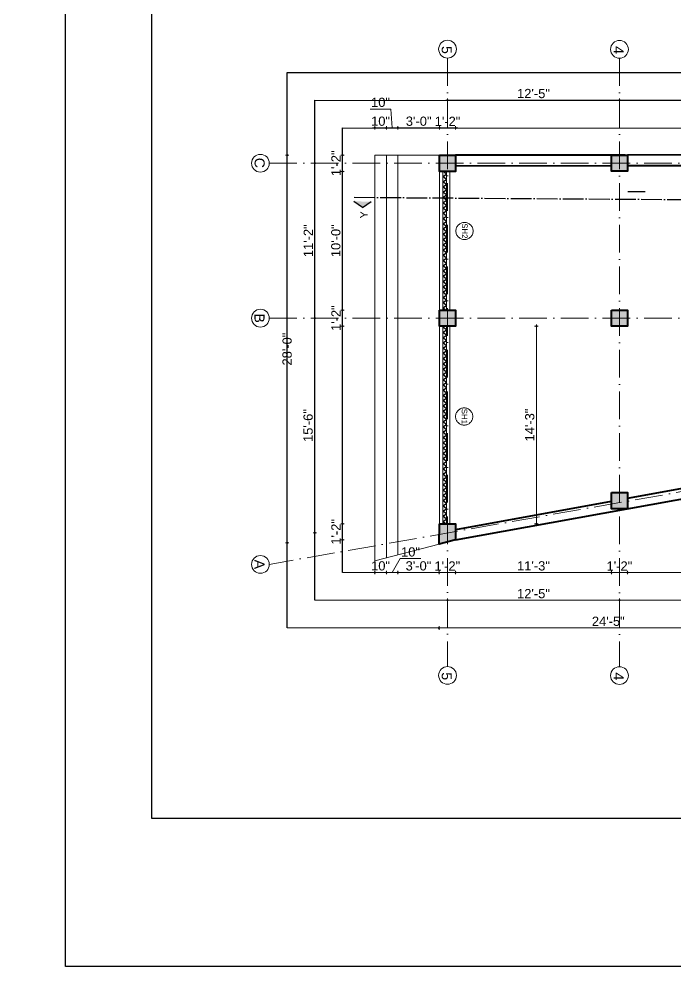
# Model space of a CAD drawing. Header units: inches. Extents: x -71 to 2682309, y -3332 to 801571.
# Drawn here: x 2680029 to 2680597, y 788905 to 789742 of the extents above; entities that cross this region are included whole.
import ezdxf

# ---------------------------------------------------------------- set-up
doc = ezdxf.new("R2010")
doc.units = ezdxf.units.IN
doc.header["$MEASUREMENT"] = 0
doc.header["$PDMODE"] = 99
for name, pattern in [('ACAD_ISO04W100', [30, 24, -3, 0, -3]), ('ACAD_ISO10W100', [18, 12, -3, 0, -3]), ('SOLID', [0])]:
    doc.linetypes.add(name, pattern=pattern)
for name, color, linetype, lineweight in [('BORDER', 5, 'Continuous', 60), ('CENTER  LINE RA', 10, 'ACAD_ISO04W100', 18), ('CONC. OUTLINE RA', 150, 'Continuous', 40), ('DOOR-WIN RA', 3, 'Continuous', 20), ('ele 4', 114, 'Continuous', 9), ('elev 2', 20, 'Continuous', 25), ('Hatch', 254, 'Continuous', 9), ('HATCH RA', 8, 'Continuous', 9), ('stair EA', 132, 'Continuous', 5), ('Text', 7, 'Continuous', 20), ('TEXT RA', 254, 'Continuous', 20), ('TEXTURE EA', 8, 'ACAD_ISO10W100', 9), ('wall EA', 24, 'Continuous', 40)]:
    doc.layers.add(name, color=color, linetype=linetype, lineweight=lineweight)
for name, color, linetype in [('Column & Beam', 7, 'Continuous'), ('HACTH', 7, 'Continuous'), ('lettring', 7, 'Continuous'), ('text EA', 7, 'Continuous')]:
    doc.layers.add(name, color=color, linetype=linetype)
doc.styles.add('DIM 8', font='arial.ttf', dxfattribs={"height": 8})
doc.styles.get("Standard").update_dxf_attribs({"font": 'arial.ttf'})
doc.dimstyles.new('Copy of DIM 8', dxfattribs={"dimtxt": 8, "dimasz": 1, "dimexe": 6, "dimexo": 18, "dimgap": 1.6875, "dimtad": 1, "dimdec": 0, "dimzin": 3, "dimdsep": 46, "dimlunit": 4, "dimtxsty": 'DIM 8', "dimblk": 'dot 2', "dimcen": 0.09375, "dimse1": 1, "dimse2": 1, "dimclrd": 1, "dimclre": 1, "dimclrt": 256, "dimadec": 0, "dimazin": 0, "dimtfac": 0.75, "dimtdec": 0, "dimtix": 1, "dimtmove": 1, "dimatfit": 3, "dimldrblk": 'DOT', "dimfxl": 1, "dimtolj": 1, "dimtzin": 0, "dimlwd": 9, "dimlwe": 9, "dimarcsym": 0})

# ---------------------------------------------------------------- blocks, each defined once
blk = doc.blocks.new('COLUMN')
at = {"layer": 'HACTH', "lineweight": 30, "transparency": 33554541}
h = blk.add_hatch(color=256, dxfattribs=at)
h.dxf.hatch_style = 1
h.paths.add_polyline_path([(2659104.19, 784576.38), (2659090.19, 784576.38), (2659090.19, 784562.38), (2659104.19, 784562.38)])
at = {"layer": 'CONC. OUTLINE RA'}
blk.add_lwpolyline([(2659090.19, 784576.38), (2659104.19, 784576.38), (2659104.19, 784562.38), (2659090.19, 784562.38)], close=True, dxfattribs=at)
blk = doc.blocks.new('dot1')
at = {"layer": 'Hatch'}
h = blk.add_hatch(color=256, dxfattribs=at)
edge = h.paths.add_edge_path()
edge.add_arc((0, 0), 1, 0, 360)
for p, q in [((3, 0), (-3, 0)), ((0, 3), (0, -3))]:
    blk.add_line(p, q, dxfattribs=at)
blk.add_circle((0, 0), 1, dxfattribs=at)
blk = doc.blocks.new('dot 2')
at = {"layer": 'Hatch', "xscale": 0.5, "yscale": 0.5, "zscale": 0.5}
blk.add_blockref('dot1', (0, 0), dxfattribs=at)
blk = doc.blocks.new('*D1461')
at = {"layer": 'Defpoints', "color": 0, "transparency": 16777216}
for p in [(2680308.75, 789304.7), (2680406.74, 789304.7), (2680406.74, 789290.7)]:
    blk.add_point(p, dxfattribs=at)
at = {"layer": 'lettring', "color": 1, "lineweight": 9, "transparency": 16777216}
for p, q in [((2680308.75, 789305.7), (2680308.75, 789306.7)), ((2680308.75, 789290.7), (2680308.75, 789304.7)), ((2680308.75, 789289.7), (2680308.75, 789288.7))]:
    blk.add_line(p, q, dxfattribs=at)
for p, rotation in [((2680308.75, 789304.7), 270), ((2680308.75, 789290.7), 90)]:
    blk.add_blockref('dot 2', p, dxfattribs=dict(at, rotation=rotation))
at = {"layer": 'lettring', "transparency": 16777216, "insert": (2680303.05, 789297.7), "char_height": 8, "attachment_point": 5, "rotation": 90, "style": 'DIM 8'}
blk.add_mtext('\\A1;1\'-2"', dxfattribs=at)
blk = doc.blocks.new('_Dot')
at = {"color": 0, "linetype": 'ByBlock', "lineweight": -2}
blk.add_line((-0.5, 0), (-1, 0), dxfattribs=at)
at = {"color": 0, "linetype": 'ByBlock', "const_width": 0.5}
blk.add_lwpolyline([(-0.25, 0, 1), (0.25, 0, 1)], format="xyb", close=True, dxfattribs=at)
blk = doc.blocks.new('*D1473')
at = {"layer": 'Defpoints', "color": 0, "transparency": 16777216}
for p in [(2680308.75, 789489.88), (2680392.74, 789489.88), (2680392.74, 789475.88)]:
    blk.add_point(p, dxfattribs=at)
at = {"layer": 'lettring', "color": 1, "lineweight": 9, "transparency": 16777216}
for p, q in [((2680308.75, 789490.88), (2680308.75, 789491.88)), ((2680308.75, 789475.88), (2680308.75, 789489.88)), ((2680308.75, 789474.88), (2680308.75, 789473.88))]:
    blk.add_line(p, q, dxfattribs=at)
for p, rotation in [((2680308.75, 789489.88), 270), ((2680308.75, 789475.88), 90)]:
    blk.add_blockref('dot 2', p, dxfattribs=dict(at, rotation=rotation))
at = {"layer": 'lettring', "transparency": 16777216, "insert": (2680303.05, 789482.88), "char_height": 8, "attachment_point": 5, "rotation": 90, "style": 'DIM 8'}
blk.add_mtext('\\A1;1\'-2"', dxfattribs=at)
blk = doc.blocks.new('*D1474')
at = {"layer": 'Defpoints', "color": 0, "transparency": 16777216}
for p in [(2680308.75, 789610.08), (2680392.74, 789610.08), (2680392.74, 789489.88)]:
    blk.add_point(p, dxfattribs=at)
at = {"layer": 'lettring', "color": 1, "lineweight": 9, "transparency": 16777216}
blk.add_line((2680308.75, 789490.88), (2680308.75, 789609.08), dxfattribs=at)
for p, rotation in [((2680308.75, 789610.08), 90), ((2680308.75, 789489.88), 270)]:
    blk.add_blockref('dot 2', p, dxfattribs=dict(at, rotation=rotation))
at = {"layer": 'lettring', "transparency": 16777216, "insert": (2680302.98, 789549.98), "char_height": 8, "attachment_point": 5, "rotation": 90, "style": 'DIM 8'}
blk.add_mtext('\\A1;10\'-0"', dxfattribs=at)
blk = doc.blocks.new('*D1475')
at = {"layer": 'Defpoints', "color": 0, "transparency": 16777216}
for p in [(2680308.75, 789624.08), (2680392.74, 789624.08), (2680392.74, 789610.08)]:
    blk.add_point(p, dxfattribs=at)
at = {"layer": 'lettring', "color": 1, "lineweight": 9, "transparency": 16777216}
for p, q in [((2680308.75, 789625.08), (2680308.75, 789626.08)), ((2680308.75, 789610.08), (2680308.75, 789624.08)), ((2680308.75, 789609.08), (2680308.75, 789608.08))]:
    blk.add_line(p, q, dxfattribs=at)
for p, rotation in [((2680308.75, 789624.08), 270), ((2680308.75, 789610.08), 90)]:
    blk.add_blockref('dot 2', p, dxfattribs=dict(at, rotation=rotation))
at = {"layer": 'lettring', "transparency": 16777216, "insert": (2680303.05, 789617.08), "char_height": 8, "attachment_point": 5, "rotation": 90, "style": 'DIM 8'}
blk.add_mtext('\\A1;1\'-2"', dxfattribs=at)
blk = doc.blocks.new('*D1476')
at = {"layer": 'Defpoints', "color": 0, "transparency": 16777216}
for p in [(2680284.75, 789482.88), (2680399.74, 789482.88), (2680399.74, 789296.77)]:
    blk.add_point(p, dxfattribs=at)
at = {"layer": 'lettring', "color": 1, "lineweight": 9, "transparency": 16777216}
blk.add_line((2680284.75, 789297.77), (2680284.75, 789481.88), dxfattribs=at)
for p, rotation in [((2680284.75, 789482.88), 90), ((2680284.75, 789296.77), 270)]:
    blk.add_blockref('dot 2', p, dxfattribs=dict(at, rotation=rotation))
at = {"layer": 'lettring', "transparency": 16777216, "insert": (2680278.98, 789389.83), "char_height": 8, "attachment_point": 5, "rotation": 90, "style": 'DIM 8'}
blk.add_mtext('\\A1;15\'-6"', dxfattribs=at)
blk = doc.blocks.new('*D1312')
at = {"layer": 'Defpoints', "color": 0, "transparency": 16777216}
for p in [(2680260.75, 789624.08), (2680392.37, 789624.08), (2680392.4, 789288.09)]:
    blk.add_point(p, dxfattribs=at)
at = {"layer": 'lettring', "color": 1, "lineweight": 9, "transparency": 16777216}
for p, q in [((2680260.75, 789623.08), (2680260.75, 789471.58)), ((2680260.75, 789289.09), (2680260.75, 789440.59))]:
    blk.add_line(p, q, dxfattribs=at)
for p, rotation in [((2680260.75, 789624.08), 90), ((2680260.75, 789288.09), 270)]:
    blk.add_blockref('dot 2', p, dxfattribs=dict(at, rotation=rotation))
at = {"layer": 'lettring', "transparency": 16777216, "insert": (2680260.75, 789456.08), "char_height": 8, "attachment_point": 5, "rotation": 90, "style": 'DIM 8'}
blk.add_mtext('\\A1;28\'-0"', dxfattribs=at)
blk = doc.blocks.new('*D1463')
at = {"layer": 'Defpoints', "color": 0, "transparency": 16777216}
for p in [(2680346.74, 789647.7), (2680336.74, 789624.08), (2680346.74, 789624.08)]:
    blk.add_point(p, dxfattribs=at)
at = {"layer": 'lettring', "color": 1, "lineweight": 9, "transparency": 16777216}
for p, q in [((2680335.74, 789647.7), (2680334.74, 789647.7)), ((2680336.74, 789647.7), (2680346.74, 789647.7)), ((2680347.74, 789647.7), (2680348.74, 789647.7))]:
    blk.add_line(p, q, dxfattribs=at)
blk.add_blockref('dot 2', (2680336.74, 789647.7), dxfattribs=at)
at = {"layer": 'lettring', "color": 1, "lineweight": 9, "transparency": 16777216, "rotation": 180}
blk.add_blockref('dot 2', (2680346.74, 789647.7), dxfattribs=at)
at = {"layer": 'lettring', "transparency": 16777216, "insert": (2680341.74, 789653.48), "char_height": 8, "attachment_point": 5, "style": 'DIM 8'}
blk.add_mtext('\\A1;10"', dxfattribs=at)
blk = doc.blocks.new('*D1464')
at = {"layer": 'Defpoints', "color": 0, "transparency": 16777216}
for p in [(2680356.74, 789647.7), (2680346.74, 789624.08), (2680356.74, 789624.08)]:
    blk.add_point(p, dxfattribs=at)
at = {"layer": 'lettring', "color": 1, "lineweight": 9, "transparency": 16777216}
for p, q in [((2680350.74, 789664.05), (2680332.7, 789664.05)), ((2680351.74, 789647.7), (2680350.74, 789664.05)), ((2680347.74, 789647.7), (2680355.74, 789647.7))]:
    blk.add_line(p, q, dxfattribs=at)
at = {"layer": 'lettring', "color": 1, "lineweight": 9, "transparency": 16777216, "rotation": 180}
blk.add_blockref('dot 2', (2680346.74, 789647.7), dxfattribs=at)
at = {"layer": 'lettring', "color": 1, "lineweight": 9, "transparency": 16777216}
blk.add_blockref('dot 2', (2680356.74, 789647.7), dxfattribs=at)
at = {"layer": 'lettring', "transparency": 16777216, "insert": (2680341.72, 789669.82), "char_height": 8, "attachment_point": 5, "style": 'DIM 8'}
blk.add_mtext('\\A1;10"', dxfattribs=at)
blk = doc.blocks.new('*D1465')
at = {"layer": 'Defpoints', "color": 0, "transparency": 16777216}
for p in [(2680392.74, 789647.7), (2680356.74, 789624.08), (2680392.74, 789624.08)]:
    blk.add_point(p, dxfattribs=at)
at = {"layer": 'lettring', "color": 1, "lineweight": 9, "transparency": 16777216}
blk.add_line((2680357.74, 789647.7), (2680391.74, 789647.7), dxfattribs=at)
at = {"layer": 'lettring', "color": 1, "lineweight": 9, "transparency": 16777216, "rotation": 180}
blk.add_blockref('dot 2', (2680356.74, 789647.7), dxfattribs=at)
at = {"layer": 'lettring', "color": 1, "lineweight": 9, "transparency": 16777216}
blk.add_blockref('dot 2', (2680392.74, 789647.7), dxfattribs=at)
at = {"layer": 'lettring', "transparency": 16777216, "insert": (2680374.74, 789653.48), "char_height": 8, "attachment_point": 5, "style": 'DIM 8'}
blk.add_mtext('\\A1;3\'-0"', dxfattribs=at)
blk = doc.blocks.new('*D1466')
at = {"layer": 'Defpoints', "color": 0, "transparency": 16777216}
for p in [(2680406.74, 789647.7), (2680392.74, 789624.08), (2680406.74, 789624.08)]:
    blk.add_point(p, dxfattribs=at)
at = {"layer": 'lettring', "color": 1, "lineweight": 9, "transparency": 16777216}
for p, q in [((2680391.74, 789647.7), (2680390.74, 789647.7)), ((2680392.74, 789647.7), (2680406.74, 789647.7)), ((2680407.74, 789647.7), (2680408.74, 789647.7))]:
    blk.add_line(p, q, dxfattribs=at)
blk.add_blockref('dot 2', (2680392.74, 789647.7), dxfattribs=at)
at = {"layer": 'lettring', "color": 1, "lineweight": 9, "transparency": 16777216, "rotation": 180}
blk.add_blockref('dot 2', (2680406.74, 789647.7), dxfattribs=at)
at = {"layer": 'lettring', "transparency": 16777216, "insert": (2680399.74, 789653.41), "char_height": 8, "attachment_point": 5, "style": 'DIM 8'}
blk.add_mtext('\\A1;1\'-2"', dxfattribs=at)
blk = doc.blocks.new('*D1467')
at = {"layer": 'Defpoints', "color": 0, "transparency": 16777216}
for p in [(2680406.74, 789624.08), (2680541.74, 23.33), (2680541.74, 0)]:
    blk.add_point(p, dxfattribs=at)
at = {"layer": 'lettring', "color": 1, "lineweight": 9, "transparency": 16777216}
blk.add_line((2680407.74, 23.33), (2680540.74, 23.33), dxfattribs=at)
at = {"layer": 'lettring', "color": 1, "lineweight": 9, "transparency": 16777216, "rotation": 180}
blk.add_blockref('dot 2', (2680406.74, 23.33), dxfattribs=at)
at = {"layer": 'lettring', "color": 1, "lineweight": 9, "transparency": 16777216}
blk.add_blockref('dot 2', (2680541.74, 23.33), dxfattribs=at)
at = {"layer": 'lettring', "transparency": 16777216, "insert": (2680474.24, 29.11), "char_height": 8, "attachment_point": 5, "style": 'DIM 8'}
blk.add_mtext('\\A1;11\'-3"', dxfattribs=at)
blk = doc.blocks.new('*D1482')
at = {"layer": 'Defpoints', "color": 0, "transparency": 16777216}
for p in [(2680336.74, 789275.22), (2680346.74, 789275.18), (2680346.74, 789262.44)]:
    blk.add_point(p, dxfattribs=at)
at = {"layer": 'lettring', "color": 1, "lineweight": 9, "transparency": 16777216}
for p, q in [((2680335.74, 789262.44), (2680334.74, 789262.44)), ((2680336.74, 789262.44), (2680346.74, 789262.44)), ((2680347.74, 789262.44), (2680348.74, 789262.44))]:
    blk.add_line(p, q, dxfattribs=at)
blk.add_blockref('dot 2', (2680336.74, 789262.44), dxfattribs=at)
at = {"layer": 'lettring', "color": 1, "lineweight": 9, "transparency": 16777216, "rotation": 180}
blk.add_blockref('dot 2', (2680346.74, 789262.44), dxfattribs=at)
at = {"layer": 'lettring', "transparency": 16777216, "insert": (2680341.74, 789268.21), "char_height": 8, "attachment_point": 5, "style": 'DIM 8'}
blk.add_mtext('\\A1;10"', dxfattribs=at)
blk = doc.blocks.new('*D1483')
at = {"layer": 'Defpoints', "color": 0, "transparency": 16777216}
for p in [(2680356.74, 789277.77), (2680346.74, 789275.18), (2680356.74, 789262.44)]:
    blk.add_point(p, dxfattribs=at)
at = {"layer": 'lettring', "color": 1, "lineweight": 9, "transparency": 16777216}
for p, q in [((2680351.74, 789262.44), (2680358.68, 789274.51)), ((2680358.68, 789274.51), (2680376.71, 789274.51)), ((2680347.74, 789262.44), (2680355.74, 789262.44))]:
    blk.add_line(p, q, dxfattribs=at)
at = {"layer": 'lettring', "color": 1, "lineweight": 9, "transparency": 16777216, "rotation": 180}
blk.add_blockref('dot 2', (2680346.74, 789262.44), dxfattribs=at)
at = {"layer": 'lettring', "color": 1, "lineweight": 9, "transparency": 16777216}
blk.add_blockref('dot 2', (2680356.74, 789262.44), dxfattribs=at)
at = {"layer": 'lettring', "transparency": 16777216, "insert": (2680367.69, 789280.28), "char_height": 8, "attachment_point": 5, "style": 'DIM 8'}
blk.add_mtext('\\A1;10"', dxfattribs=at)
blk = doc.blocks.new('*D1484')
at = {"layer": 'Defpoints', "color": 0, "transparency": 16777216}
for p in [(2680392.37, 789286.99), (2680356.74, 789277.77), (2680392.37, 789262.44)]:
    blk.add_point(p, dxfattribs=at)
at = {"layer": 'lettring', "color": 1, "lineweight": 9, "transparency": 16777216}
blk.add_line((2680357.74, 789262.44), (2680391.37, 789262.44), dxfattribs=at)
at = {"layer": 'lettring', "color": 1, "lineweight": 9, "transparency": 16777216, "rotation": 180}
blk.add_blockref('dot 2', (2680356.74, 789262.44), dxfattribs=at)
at = {"layer": 'lettring', "color": 1, "lineweight": 9, "transparency": 16777216}
blk.add_blockref('dot 2', (2680392.37, 789262.44), dxfattribs=at)
at = {"layer": 'lettring', "transparency": 16777216, "insert": (2680374.56, 789268.21), "char_height": 8, "attachment_point": 5, "style": 'DIM 8'}
blk.add_mtext('\\A1;3\'-0"', dxfattribs=at)
blk = doc.blocks.new('*D1313')
at = {"layer": 'Defpoints', "color": 0, "transparency": 16777216}
for p in [(2680392.37, 789286.99), (2680406.74, 789290.7), (2680406.74, 789262.44)]:
    blk.add_point(p, dxfattribs=at)
at = {"layer": 'lettring', "color": 1, "lineweight": 9, "transparency": 16777216}
for p, q in [((2680391.37, 789262.44), (2680390.37, 789262.44)), ((2680392.37, 789262.44), (2680406.74, 789262.44)), ((2680407.74, 789262.44), (2680408.74, 789262.44))]:
    blk.add_line(p, q, dxfattribs=at)
blk.add_blockref('dot 2', (2680392.37, 789262.44), dxfattribs=at)
at = {"layer": 'lettring', "color": 1, "lineweight": 9, "transparency": 16777216, "rotation": 180}
blk.add_blockref('dot 2', (2680406.74, 789262.44), dxfattribs=at)
at = {"layer": 'lettring', "transparency": 16777216, "insert": (2680399.56, 789268.14), "char_height": 8, "attachment_point": 5, "style": 'DIM 8'}
blk.add_mtext('\\A1;1\'-2"', dxfattribs=at)
blk = doc.blocks.new('*D1485')
at = {"layer": 'Defpoints', "color": 0, "transparency": 16777216}
for p in [(2680541.72, 789317.78), (2680406.74, 789290.7), (2680541.72, 789262.44)]:
    blk.add_point(p, dxfattribs=at)
at = {"layer": 'lettring', "color": 1, "lineweight": 9, "transparency": 16777216}
blk.add_line((2680407.74, 789262.44), (2680540.72, 789262.44), dxfattribs=at)
at = {"layer": 'lettring', "color": 1, "lineweight": 9, "transparency": 16777216, "rotation": 180}
blk.add_blockref('dot 2', (2680406.74, 789262.44), dxfattribs=at)
at = {"layer": 'lettring', "color": 1, "lineweight": 9, "transparency": 16777216}
blk.add_blockref('dot 2', (2680541.72, 789262.44), dxfattribs=at)
at = {"layer": 'lettring', "transparency": 16777216, "insert": (2680474.23, 789268.21), "char_height": 8, "attachment_point": 5, "style": 'DIM 8'}
blk.add_mtext('\\A1;11\'-3"', dxfattribs=at)
blk = doc.blocks.new('*D1486')
at = {"layer": 'Defpoints', "color": 0, "transparency": 16777216}
for p in [(2680541.72, 789317.78), (2680555.66, 789317.78), (2680555.66, 789262.44)]:
    blk.add_point(p, dxfattribs=at)
at = {"layer": 'lettring', "color": 1, "lineweight": 9, "transparency": 16777216}
for p, q in [((2680540.72, 789262.44), (2680539.72, 789262.44)), ((2680541.72, 789262.44), (2680555.66, 789262.44)), ((2680556.66, 789262.44), (2680557.66, 789262.44))]:
    blk.add_line(p, q, dxfattribs=at)
blk.add_blockref('dot 2', (2680541.72, 789262.44), dxfattribs=at)
at = {"layer": 'lettring', "color": 1, "lineweight": 9, "transparency": 16777216, "rotation": 180}
blk.add_blockref('dot 2', (2680555.66, 789262.44), dxfattribs=at)
at = {"layer": 'lettring', "transparency": 16777216, "insert": (2680548.69, 789268.14), "char_height": 8, "attachment_point": 5, "style": 'DIM 8'}
blk.add_mtext('\\A1;1\'-2"', dxfattribs=at)
blk = doc.blocks.new('*D1487')
at = {"layer": 'Defpoints', "color": 0, "transparency": 16777216}
for p in [(2680685.74, 789341.44), (2680555.66, 789317.78), (2680685.74, 789262.44)]:
    blk.add_point(p, dxfattribs=at)
at = {"layer": 'lettring', "color": 1, "lineweight": 9, "transparency": 16777216}
blk.add_line((2680556.66, 789262.44), (2680684.74, 789262.44), dxfattribs=at)
at = {"layer": 'lettring', "color": 1, "lineweight": 9, "transparency": 16777216, "rotation": 180}
blk.add_blockref('dot 2', (2680555.66, 789262.44), dxfattribs=at)
at = {"layer": 'lettring', "color": 1, "lineweight": 9, "transparency": 16777216}
blk.add_blockref('dot 2', (2680685.74, 789262.44), dxfattribs=at)
at = {"layer": 'lettring', "transparency": 16777216, "insert": (2680620.7, 789268.21), "char_height": 8, "attachment_point": 5, "style": 'DIM 8'}
blk.add_mtext('\\A1;10\'-10"', dxfattribs=at)
blk = doc.blocks.new('*D1500')
at = {"layer": 'Defpoints', "color": 0, "transparency": 16777216}
for p in [(2680548.74, 789323.05), (2680399.74, 789296.77), (2680548.74, 789238.41)]:
    blk.add_point(p, dxfattribs=at)
at = {"layer": 'lettring', "color": 1, "lineweight": 9, "transparency": 16777216}
blk.add_line((2680400.74, 789238.41), (2680547.74, 789238.41), dxfattribs=at)
at = {"layer": 'lettring', "color": 1, "lineweight": 9, "transparency": 16777216, "rotation": 180}
blk.add_blockref('dot 2', (2680399.74, 789238.41), dxfattribs=at)
at = {"layer": 'lettring', "color": 1, "lineweight": 9, "transparency": 16777216}
blk.add_blockref('dot 2', (2680548.74, 789238.41), dxfattribs=at)
at = {"layer": 'lettring', "transparency": 16777216, "insert": (2680474.24, 789244.18), "char_height": 8, "attachment_point": 5, "style": 'DIM 8'}
blk.add_mtext('\\A1;12\'-5"', dxfattribs=at)
blk = doc.blocks.new('*D1501')
at = {"layer": 'Defpoints', "color": 0, "transparency": 16777216}
for p in [(2680692.75, 789348.44), (2680548.74, 789323.05), (2680692.75, 789238.41)]:
    blk.add_point(p, dxfattribs=at)
at = {"layer": 'lettring', "color": 1, "lineweight": 9, "transparency": 16777216}
blk.add_line((2680549.74, 789238.41), (2680691.75, 789238.41), dxfattribs=at)
at = {"layer": 'lettring', "color": 1, "lineweight": 9, "transparency": 16777216, "rotation": 180}
blk.add_blockref('dot 2', (2680548.74, 789238.41), dxfattribs=at)
at = {"layer": 'lettring', "color": 1, "lineweight": 9, "transparency": 16777216}
blk.add_blockref('dot 2', (2680692.75, 789238.41), dxfattribs=at)
at = {"layer": 'lettring', "transparency": 16777216, "insert": (2680620.74, 789244.18), "char_height": 8, "attachment_point": 5, "style": 'DIM 8'}
blk.add_mtext('\\A1;12\'-0"', dxfattribs=at)
blk = doc.blocks.new('*D1315')
at = {"layer": 'Defpoints', "color": 0, "transparency": 16777216}
for p in [(2680685.74, 789341.44), (2680392.37, 789286.99), (2680392.37, 789214.43)]:
    blk.add_point(p, dxfattribs=at)
at = {"layer": 'lettring', "color": 1, "lineweight": 9, "transparency": 16777216}
blk.add_line((2680684.74, 789214.43), (2680393.37, 789214.43), dxfattribs=at)
at = {"layer": 'lettring', "color": 1, "lineweight": 9, "transparency": 16777216, "rotation": 180}
blk.add_blockref('dot 2', (2680392.37, 789214.43), dxfattribs=at)
at = {"layer": 'lettring', "color": 1, "lineweight": 9, "transparency": 16777216}
blk.add_blockref('dot 2', (2680685.74, 789214.43), dxfattribs=at)
at = {"layer": 'lettring', "transparency": 16777216, "insert": (2680539.06, 789220.2), "char_height": 8, "attachment_point": 5, "style": 'DIM 8'}
blk.add_mtext('\\A1;24\'-5"', dxfattribs=at)
blk = doc.blocks.new('*D1509')
at = {"layer": 'Defpoints', "color": 0, "transparency": 16777216}
for p in [(2680548.74, 789671.67), (2680399.74, 789617.08), (2680548.74, 789617.23)]:
    blk.add_point(p, dxfattribs=at)
at = {"layer": 'lettring', "color": 1, "lineweight": 9, "transparency": 16777216}
blk.add_line((2680400.74, 789671.67), (2680547.74, 789671.67), dxfattribs=at)
at = {"layer": 'lettring', "color": 1, "lineweight": 9, "transparency": 16777216, "rotation": 180}
blk.add_blockref('dot 2', (2680399.74, 789671.67), dxfattribs=at)
at = {"layer": 'lettring', "color": 1, "lineweight": 9, "transparency": 16777216}
blk.add_blockref('dot 2', (2680548.74, 789671.67), dxfattribs=at)
at = {"layer": 'lettring', "transparency": 16777216, "insert": (2680474.24, 789677.45), "char_height": 8, "attachment_point": 5, "style": 'DIM 8'}
blk.add_mtext('\\A1;12\'-5"', dxfattribs=at)
blk = doc.blocks.new('*D1510')
at = {"layer": 'Defpoints', "color": 0, "transparency": 16777216}
for p in [(2680692.75, 789671.67), (2680548.74, 789617.23), (2680692.75, 789617.34)]:
    blk.add_point(p, dxfattribs=at)
at = {"layer": 'lettring', "color": 1, "lineweight": 9, "transparency": 16777216}
blk.add_line((2680549.74, 789671.67), (2680691.75, 789671.67), dxfattribs=at)
at = {"layer": 'lettring', "color": 1, "lineweight": 9, "transparency": 16777216, "rotation": 180}
blk.add_blockref('dot 2', (2680548.74, 789671.67), dxfattribs=at)
at = {"layer": 'lettring', "color": 1, "lineweight": 9, "transparency": 16777216}
blk.add_blockref('dot 2', (2680692.75, 789671.67), dxfattribs=at)
at = {"layer": 'lettring', "transparency": 16777216, "insert": (2680620.74, 789677.45), "char_height": 8, "attachment_point": 5, "style": 'DIM 8'}
blk.add_mtext('\\A1;12\'-0"', dxfattribs=at)
blk = doc.blocks.new('Y SECTION')
at = {"layer": 'Column & Beam'}
h = blk.add_hatch(color=256, dxfattribs=at)
h.dxf.hatch_style = 1
h.paths.add_polyline_path([(2670746.93, 791824.35), (2670747.03, 791839.29), (2670741.93, 791831.85)])
h = blk.add_hatch(color=256, dxfattribs=at)
h.dxf.hatch_style = 1
h.paths.add_polyline_path([(2670742.02, 791090.15), (2670742.12, 791105.09), (2670737.02, 791097.65)])
at = {"layer": 'elev 2'}
for p, q in [((2670741.93, 791831.85), (2670747.03, 791839.29)), ((2670741.93, 791831.85), (2670746.93, 791824.35)), ((2670737.02, 791097.65), (2670742.12, 791105.09)), ((2670742.12, 791105.09), (2670742.02, 791090.15)), ((2670737.02, 791097.65), (2670742.02, 791090.15))]:
    blk.add_line(p, q, dxfattribs=at)
at = {"layer": 'elev 2', "linetype": 'ACAD_ISO04W100', "ltscale": 0.75}
blk.add_line((2670750.6, 791838.92), (2670745.62, 791090.08), dxfattribs=at)
at = {"layer": 'Text', "char_height": 6.57, "attachment_point": 1, "rotation": 359.6191}
for insert in [(2670732.45, 791833.75), (2670727.54, 791099.55)]:
    blk.add_mtext_dynamic_manual_height_columns('Y', width=6.5733, gutter_width=32.87, heights=[0], dxfattribs=dict(at, insert=insert))

msp = doc.modelspace()

# ---------------------------------------------------------------- hatches: boundary and pattern name
at = {"layer": 'HACTH', "lineweight": 30, "transparency": 33554541}
h = msp.add_hatch(color=256, dxfattribs=at)
h.dxf.hatch_style = 1
h.paths.add_polyline_path([(2680406.74, 789304.7), (2680392.74, 789304.7), (2680392.37, 789286.99), (2680406.74, 789290.7)])

# ---------------------------------------------------------------- linework, layer by layer
at = {"color": 244, "lineweight": 30, "true_color": 0x991b1e}
msp.add_line((2680392.74, 789297.28), (2680392.86, 789297.31), dxfattribs=at)
at = {"layer": 'BORDER', "lineweight": 30}
msp.add_lwpolyline([(2680143.38, 792026.38), (2680143.38, 790490.27), (2680143.38, 789049.76), (2681191.78, 789049.76), (2682234.04, 789049.76), (2682234.04, 790490.27), (2682234.04, 792026.38)], dxfattribs=at)
at = {"layer": 'CENTER  LINE RA', "linetype": 'ACAD_ISO10W100', "ltscale": 2}
for p, q in [((2680399.74, 789708.25), (2680399.74, 789181.01)), ((2680548.74, 789708.1), (2680548.74, 789180.87)), ((2680245.3, 789617.08), (2681134.45, 789617.08)), ((2680245.3, 789482.88), (2681134.45, 789482.88)), ((2680692.74, 789348.44), (2680245.3, 789269.54))]:
    msp.add_line(p, q, dxfattribs=at)
at = {"layer": 'CONC. OUTLINE RA'}
msp.add_lwpolyline([(2680392.74, 789304.7), (2680406.74, 789304.7), (2680406.74, 789290.7), (2680392.37, 789286.99)], close=True, dxfattribs=at)
at = {"layer": 'Defpoints'}
for points in [[(2680068.6, 788921.19), (2680068.6, 792089.19), (2682308.83, 792089.19), (2682308.83, 788921.19)], [(2681122.45, 789695.59), (2681122.45, 789214.32), (2680260.75, 789214.45), (2680260.75, 789695.72)], [(2681098.45, 789671.59), (2681098.45, 789238.32), (2680284.75, 789238.45), (2680284.75, 789671.71)], [(2681074.45, 789647.59), (2681074.45, 789262.32), (2680308.75, 789262.44), (2680308.75, 789647.71)]]:
    msp.add_lwpolyline(points, close=True, dxfattribs=at)
at = {"layer": 'ele 4', "linetype": 'SOLID'}
for p, q in [((2680392.74, 789610.08), (2680392.74, 789489.88)), ((2680395.74, 789610.08), (2680395.74, 789489.88)), ((2680398.77, 789489.88), (2680398.77, 789610.08)), ((2680401.77, 789489.88), (2680401.77, 789610.08)), ((2680392.74, 789475.88), (2680392.74, 789304.7)), ((2680395.74, 789475.88), (2680395.74, 789304.7)), ((2680398.77, 789304.7), (2680398.77, 789475.88)), ((2680401.77, 789304.7), (2680401.77, 789475.88))]:
    msp.add_line(p, q, dxfattribs=at)
at = {"layer": 'elev 2'}
for p, q in [((2680395.74, 789605.64), (2680398.77, 789607.73)), ((2680398.77, 789603.1), (2680395.74, 789605.64)), ((2680398.77, 789607.73), (2680395.96, 789610.08)), ((2680395.74, 789601.02), (2680398.77, 789603.1)), ((2680398.77, 789598.64), (2680395.74, 789601.02)), ((2680395.74, 789596.59), (2680398.77, 789598.64)), ((2680398.77, 789594.05), (2680395.74, 789596.59)), ((2680398.77, 789594.05), (2680395.74, 789596.59)), ((2680395.74, 789591.96), (2680398.77, 789594.05)), ((2680398.77, 789589.59), (2680395.74, 789591.96)), ((2680395.74, 789587.53), (2680398.77, 789589.59)), ((2680398.77, 789584.99), (2680395.74, 789587.53)), ((2680556.01, 789592.76), (2680570.95, 789592.66)), ((2680395.74, 789582.91), (2680398.77, 789584.99)), ((2680398.77, 789580.37), (2680395.74, 789582.91)), ((2680395.74, 789578.28), (2680398.77, 789580.37)), ((2680398.77, 789575.91), (2680395.74, 789578.28)), ((2680395.74, 789573.85), (2680398.77, 789575.91)), ((2680398.77, 789571.31), (2680395.74, 789573.85)), ((2680395.74, 789569.23), (2680398.77, 789571.31)), ((2680398.77, 789566.69), (2680395.74, 789569.23)), ((2680395.74, 789564.6), (2680398.77, 789566.69)), ((2680398.77, 789562.23), (2680395.74, 789564.6)), ((2680395.74, 789560.17), (2680398.77, 789562.23)), ((2680398.77, 789557.63), (2680395.74, 789560.17)), ((2680395.74, 789555.55), (2680398.77, 789557.63)), ((2680398.77, 789553.01), (2680395.74, 789555.55)), ((2680395.74, 789550.93), (2680398.77, 789553.01)), ((2680398.77, 789548.55), (2680395.74, 789550.93)), ((2680395.74, 789546.49), (2680398.77, 789548.55)), ((2680398.77, 789543.96), (2680395.74, 789546.49)), ((2680398.77, 789543.96), (2680395.74, 789546.49)), ((2680395.74, 789541.87), (2680398.77, 789543.96)), ((2680398.77, 789539.49), (2680395.74, 789541.87)), ((2680395.74, 789537.44), (2680398.77, 789539.49)), ((2680398.77, 789534.9), (2680395.74, 789537.44)), ((2680395.74, 789532.81), (2680398.77, 789534.9)), ((2680398.77, 789530.28), (2680395.74, 789532.81)), ((2680395.74, 789528.19), (2680398.77, 789530.28)), ((2680398.77, 789525.82), (2680395.74, 789528.19)), ((2680395.74, 789523.76), (2680398.77, 789525.82)), ((2680398.77, 789521.22), (2680395.74, 789523.76)), ((2680395.74, 789519.14), (2680398.77, 789521.22)), ((2680398.77, 789516.6), (2680395.74, 789519.14)), ((2680395.74, 789514.51), (2680398.77, 789516.6)), ((2680398.77, 789512.14), (2680395.74, 789514.51)), ((2680395.74, 789510.08), (2680398.77, 789512.14)), ((2680398.77, 789507.54), (2680395.74, 789510.08)), ((2680395.74, 789505.46), (2680398.77, 789507.54)), ((2680398.77, 789502.92), (2680395.74, 789505.46)), ((2680395.74, 789500.83), (2680398.77, 789502.92)), ((2680398.77, 789498.46), (2680395.74, 789500.83)), ((2680395.74, 789496.4), (2680398.77, 789498.46)), ((2680398.77, 789493.86), (2680395.74, 789496.4)), ((2680395.74, 789491.78), (2680398.77, 789493.86)), ((2680398.01, 789489.88), (2680395.74, 789491.78)), ((2680395.74, 789475.18), (2680396.77, 789475.88)), ((2680398.77, 789472.64), (2680395.74, 789475.18)), ((2680395.74, 789470.56), (2680398.77, 789472.64)), ((2680398.77, 789468.02), (2680395.74, 789470.56)), ((2680395.74, 789465.93), (2680398.77, 789468.02)), ((2680398.77, 789463.56), (2680395.74, 789465.93)), ((2680395.74, 789461.5), (2680398.77, 789463.56)), ((2680398.77, 789458.96), (2680395.74, 789461.5)), ((2680398.77, 789458.96), (2680395.74, 789461.5)), ((2680395.74, 789456.88), (2680398.77, 789458.96)), ((2680398.77, 789454.5), (2680395.74, 789456.88)), ((2680395.74, 789452.45), (2680398.77, 789454.5)), ((2680398.77, 789449.91), (2680395.74, 789452.45)), ((2680395.74, 789447.82), (2680398.77, 789449.91)), ((2680398.77, 789445.28), (2680395.74, 789447.82)), ((2680395.74, 789443.2), (2680398.77, 789445.28)), ((2680398.77, 789440.82), (2680395.74, 789443.2)), ((2680395.74, 789438.77), (2680398.77, 789440.82)), ((2680398.77, 789436.23), (2680395.74, 789438.77)), ((2680395.74, 789434.14), (2680398.77, 789436.23)), ((2680398.77, 789431.61), (2680395.74, 789434.14)), ((2680395.74, 789429.52), (2680398.77, 789431.61)), ((2680398.77, 789427.14), (2680395.74, 789429.52)), ((2680395.74, 789425.09), (2680398.77, 789427.14)), ((2680398.77, 789422.55), (2680395.74, 789425.09)), ((2680395.74, 789420.46), (2680398.77, 789422.55)), ((2680398.77, 789417.93), (2680395.74, 789420.46)), ((2680395.74, 789415.84), (2680398.77, 789417.93)), ((2680398.77, 789413.47), (2680395.74, 789415.84)), ((2680395.74, 789411.41), (2680398.77, 789413.47)), ((2680398.77, 789408.87), (2680395.74, 789411.41)), ((2680398.77, 789408.87), (2680395.74, 789411.41)), ((2680395.74, 789406.79), (2680398.77, 789408.87)), ((2680398.77, 789404.41), (2680395.74, 789406.79)), ((2680395.74, 789402.35), (2680398.77, 789404.41)), ((2680398.77, 789399.82), (2680395.74, 789402.35)), ((2680395.74, 789397.73), (2680398.77, 789399.82)), ((2680398.77, 789395.19), (2680395.74, 789397.73)), ((2680395.74, 789393.11), (2680398.77, 789395.19)), ((2680398.77, 789390.73), (2680395.74, 789393.11)), ((2680395.74, 789388.68), (2680398.77, 789390.73)), ((2680398.77, 789386.14), (2680395.74, 789388.68)), ((2680395.74, 789384.05), (2680398.77, 789386.14)), ((2680398.77, 789381.51), (2680395.74, 789384.05)), ((2680395.74, 789379.43), (2680398.77, 789381.51)), ((2680398.77, 789377.05), (2680395.74, 789379.43)), ((2680395.74, 789375), (2680398.77, 789377.05)), ((2680398.77, 789372.46), (2680395.74, 789375)), ((2680395.74, 789370.37), (2680398.77, 789372.46)), ((2680398.77, 789367.84), (2680395.74, 789370.37)), ((2680395.74, 789365.75), (2680398.77, 789367.84)), ((2680398.77, 789363.37), (2680395.74, 789365.75)), ((2680395.74, 789361.32), (2680398.77, 789363.37)), ((2680398.77, 789358.78), (2680395.74, 789361.32)), ((2680398.77, 789358.78), (2680395.74, 789361.32)), ((2680395.74, 789356.69), (2680398.77, 789358.78)), ((2680398.77, 789354.32), (2680395.74, 789356.69)), ((2680395.74, 789352.26), (2680398.77, 789354.32)), ((2680398.77, 789349.72), (2680395.74, 789352.26)), ((2680395.74, 789347.64), (2680398.77, 789349.72)), ((2680398.77, 789345.1), (2680395.74, 789347.64)), ((2680395.74, 789343.02), (2680398.77, 789345.1)), ((2680398.77, 789340.64), (2680395.74, 789343.02)), ((2680395.74, 789338.58), (2680398.77, 789340.64)), ((2680398.77, 789336.05), (2680395.74, 789338.58)), ((2680395.74, 789333.96), (2680398.77, 789336.05)), ((2680398.77, 789331.42), (2680395.74, 789333.96)), ((2680395.74, 789329.34), (2680398.77, 789331.42)), ((2680398.77, 789326.96), (2680395.74, 789329.34)), ((2680395.74, 789324.91), (2680398.77, 789326.96)), ((2680398.77, 789322.37), (2680395.74, 789324.91)), ((2680395.74, 789320.28), (2680398.77, 789322.37)), ((2680398.77, 789317.74), (2680395.74, 789320.28)), ((2680395.74, 789315.66), (2680398.77, 789317.74)), ((2680398.77, 789313.28), (2680395.74, 789315.66)), ((2680395.74, 789311.23), (2680398.77, 789313.28)), ((2680398.77, 789308.69), (2680395.74, 789311.23)), ((2680395.74, 789306.6), (2680398.77, 789308.69)), ((2680398.01, 789304.7), (2680395.74, 789306.6))]:
    msp.add_line(p, q, dxfattribs=at)
at = {"layer": 'stair EA'}
for p, q in [((2680336.74, 789624.08), (2680336.74, 789272.6)), ((2680392.74, 789624.08), (2680336.74, 789624.08)), ((2680346.74, 789624.08), (2680346.74, 789275.18)), ((2680356.74, 789624.08), (2680356.74, 789277.77)), ((2680392.37, 789286.99), (2680336.74, 789272.6))]:
    msp.add_line(p, q, dxfattribs=at)
at = {"layer": 'TEXTURE EA', "linetype": 'ByBlock', "ltscale": 2}
for centre in [(2680399.74, 789715.94), (2680548.74, 789715.79), (2680237.61, 789617.08), (2680237.61, 789482.88), (2680237.61, 789269.54), (2680399.74, 789173.32), (2680548.74, 789173.18)]:
    msp.add_circle(centre, 7.69, dxfattribs=at)
at = {"layer": 'TEXTURE EA', "linetype": 'ACAD_ISO10W100', "ltscale": 4}
for centre in [(2680414.46, 789558.38), (2680414.18, 789397.65)]:
    msp.add_circle(centre, 7.46, dxfattribs=at)
at = {"layer": 'wall EA'}
for p, q in [((2680553.74, 789624.23), (2680406.74, 789624.08)), ((2680685.75, 789624.34), (2680555.74, 789624.23)), ((2680406.74, 789614.95), (2680541.74, 789615.16)), ((2680555.74, 789615.18), (2680685.75, 789615.39)), ((2680555.72, 789326.93), (2680685.74, 789350.59)), ((2680406.74, 789290.7), (2680685.74, 789341.44)), ((2680406.86, 789299.85), (2680541.72, 789324.38))]:
    msp.add_line(p, q, dxfattribs=at)

# ---------------------------------------------------------------- block references
at = {"layer": 'DOOR-WIN RA', "rotation": 90.00000000000001}
msp.add_blockref('Y SECTION', (3472157.79, -1881163.03), dxfattribs=at)
at = {"layer": 'HATCH RA', "lineweight": 30}
for p in [(21302.55, 5047.7), (21451.55, 5047.85), (21302.56, 4913.5), (21451.55, 4913.51), (21451.53, 4755.41)]:
    msp.add_blockref('COLUMN', p, dxfattribs=at)

# ---------------------------------------------------------------- texts
at = {"layer": 'text EA', "char_height": 4.849, "width": 9.026, "attachment_point": 8, "rotation": 270}
for s, insert in [('SH2', (2680412.19, 789558.51)), ('SH1', (2680411.92, 789397.79))]:
    msp.add_mtext(s, dxfattribs=dict(at, insert=insert))
at = {"layer": 'TEXT RA', "char_height": 8.76, "attachment_point": 9, "rotation": 270}
for s, insert in [('5', (2680394.56, 789711.88)), ('4', (2680543.56, 789711.74)), ('C', (2680232.43, 789613.02)), ('B', (2680232.43, 789478.82)), ('A', (2680232.43, 789265.48)), ('5', (2680394.56, 789169.26)), ('4', (2680543.56, 789169.12))]:
    msp.add_mtext_dynamic_manual_height_columns(s, width=8.7644, gutter_width=43.82, heights=[0], dxfattribs=dict(at, insert=insert))

# ---------------------------------------------------------------- dimensions: what is measured, and where the dimension line sits
at = {"layer": 'lettring'}
for base, p1, p2, angle, picture, middle in [((2680548.74, 789671.67), (2680399.74, 789617.08), (2680548.74, 789617.23), 180, '*D1509', (2680474.24, 789677.45)), ((2680692.75, 789671.67), (2680548.74, 789617.23), (2680692.75, 789617.34), 180, '*D1510', (2680620.74, 789677.45)), ((2680346.74, 789647.7), (2680336.74, 789624.08), (2680346.74, 789624.08), 180, '*D1463', (2680341.74, 789653.48)), ((2680392.74, 789647.7), (2680356.74, 789624.08), (2680392.74, 789624.08), 180, '*D1465', (2680374.74, 789653.48)), ((2680406.74, 789647.7), (2680392.74, 789624.08), (2680406.74, 789624.08), 180, '*D1466', (2680399.74, 789653.41)), ((2680308.75, 789624.08), (2680392.74, 789610.08), (2680392.74, 789624.08), 90, '*D1475', (2680303.05, 789617.08)), ((2680308.75, 789610.08), (2680392.74, 789489.88), (2680392.74, 789610.08), 90, '*D1474', (2680302.98, 789549.98)), ((2680308.75, 789489.88), (2680392.74, 789475.88), (2680392.74, 789489.88), 90, '*D1473', (2680303.05, 789482.88)), ((2680284.75, 789482.88), (2680399.74, 789296.77), (2680399.74, 789482.88), 90, '*D1476', (2680278.98, 789389.83)), ((2680692.75, 789238.41), (2680548.74, 789323.05), (2680692.75, 789348.44), 180, '*D1501', (2680620.74, 789244.18)), ((2680392.37, 789214.43), (2680685.74, 789341.44), (2680392.37, 789286.99), 180, '*D1315', (2680539.06, 789220.2)), ((2680685.74, 789262.44), (2680555.66, 789317.78), (2680685.74, 789341.44), 180, '*D1487', (2680620.7, 789268.21)), ((2680548.74, 789238.41), (2680399.74, 789296.77), (2680548.74, 789323.05), 180, '*D1500', (2680474.24, 789244.18)), ((2680541.72, 789262.44), (2680406.74, 789290.7), (2680541.72, 789317.78), 180, '*D1485', (2680474.23, 789268.21)), ((2680555.66, 789262.44), (2680541.72, 789317.78), (2680555.66, 789317.78), 180, '*D1486', (2680548.69, 789268.14)), ((2680308.75, 789304.7), (2680406.74, 789290.7), (2680406.74, 789304.7), 90, '*D1461', (2680303.05, 789297.7)), ((2680392.37, 789262.44), (2680356.74, 789277.77), (2680392.37, 789286.99), 180, '*D1484', (2680374.56, 789268.21)), ((2680406.74, 789262.44), (2680392.37, 789286.99), (2680406.74, 789290.7), 180, '*D1313', (2680399.56, 789268.14)), ((2680346.74, 789262.44), (2680336.74, 789275.22), (2680346.74, 789275.18), 180, '*D1482', (2680341.74, 789268.21))]:
    dim = msp.add_linear_dim(base=base, p1=p1, p2=p2, angle=angle, dimstyle='Copy of DIM 8', dxfattribs=at)
    dim.commit()
    dim.dimension.update_dxf_attribs({"geometry": picture, "text_midpoint": middle})
for base, p1, p2, picture, middle in [((2680356.74, 789647.7), (2680346.74, 789624.08), (2680356.74, 789624.08), '*D1464', (2680349.05, 789664.05)), ((2680356.74, 789262.44), (2680346.74, 789275.18), (2680356.74, 789277.77), '*D1483', (2680360.36, 789274.51))]:
    dim = msp.add_linear_dim(base=base, p1=p1, p2=p2, angle=180, dimstyle='Copy of DIM 8', dxfattribs=at)
    dim.commit()
    dim.dimension.update_dxf_attribs({"geometry": picture, "text_midpoint": middle, "dimtype": 160})
dim = msp.add_linear_dim(base=(2680260.75, 789624.08), p1=(2680392.4, 789288.09), p2=(2680392.37, 789624.08), angle=90, dimstyle='Copy of DIM 8', override={"dimtad": 0}, dxfattribs=at)
dim.commit()
dim.dimension.update_dxf_attribs({"geometry": '*D1312', "text_midpoint": (2680260.75, 789456.08)})
dim = msp.add_linear_dim(base=(2680541.74, 23.33), p1=(2680406.74, 789624.08), p2=(2680541.74, 0), dimstyle='Copy of DIM 8', dxfattribs=at)
dim.commit()
dim.dimension.update_dxf_attribs({"geometry": '*D1467', "text_midpoint": (2680474.24, 29.11)})
for base, p1, p2 in [((2680284.75, 789617.08), (2680399.74, 789482.88), (2680399.74, 789617.08)), ((2680476.74, 789475.88), (0, 789304.7), (2680392.74, 789475.88))]:
    msp.add_linear_dim(base=base, p1=p1, p2=p2, angle=90, dimstyle='Copy of DIM 8', dxfattribs=at).render()

doc.saveas('drawing.dxf')
